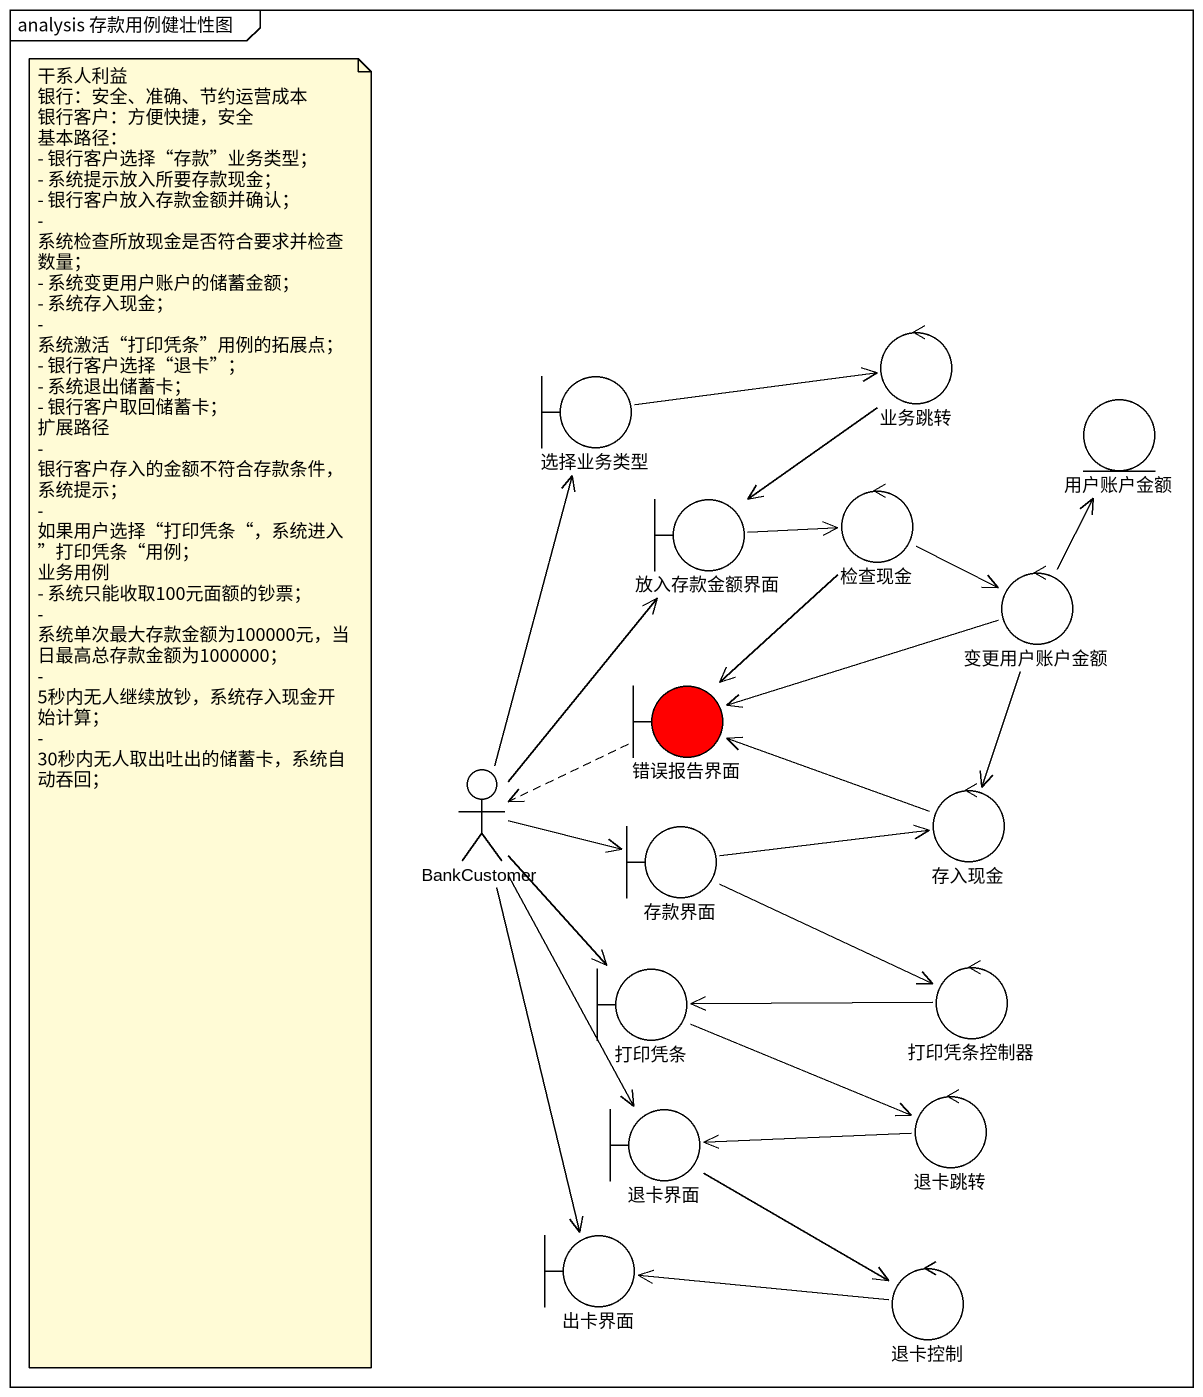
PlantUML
@startuml
mainframe analysis 存款用例健壮性图
control 业务跳转
boundary 选择业务类型
entity 用户账户金额
boundary 放入存款金额界面
control 检查现金
control 变更用户账户金额
boundary 错误报告界面 #FF0000
actor BankCustomer
control 存入现金
boundary 存款界面
boundary 打印凭条
control 打印凭条控制器
control 退卡跳转
boundary 退卡界面
boundary 出卡界面
control 退卡控制
业务跳转 --> 放入存款金额界面
选择业务类型 -right-> 业务跳转
放入存款金额界面 -right-> 检查现金
检查现金 -right-> 变更用户账户金额
检查现金 --> 错误报告界面
变更用户账户金额 -up-> 用户账户金额
变更用户账户金额 -left-> 错误报告界面
变更用户账户金额 --> 存入现金
错误报告界面 .left.> BankCustomer
BankCustomer -up-> 选择业务类型
BankCustomer -up-> 放入存款金额界面
BankCustomer -right-> 存款界面
BankCustomer --> 打印凭条
BankCustomer --> 退卡界面
BankCustomer --> 出卡界面
存入现金 -left-> 错误报告界面
存款界面 -right-> 存入现金
存款界面 -right-> 打印凭条控制器
打印凭条 -right-> 退卡跳转
打印凭条控制器 -left-> 打印凭条
退卡跳转 -left-> 退卡界面
退卡界面 --> 退卡控制
退卡控制 -left-> 出卡界面
note as N1
  干系人利益
  银行：安全、准确、节约运营成本
  银行客户：方便快捷，安全
  基本路径：
  - 银行客户选择“存款”业务类型；
  - 系统提示放入所要存款现金；
  - 银行客户放入存款金额并确认；
  - 系统检查所放现金是否符合要求并检查数量；
  - 系统变更用户账户的储蓄金额；
  - 系统存入现金；
  - 系统激活“打印凭条”用例的拓展点；
  - 银行客户选择“退卡”；
  - 系统退出储蓄卡；
  - 银行客户取回储蓄卡；
  扩展路径
  - 银行客户存入的金额不符合存款条件，系统提示；
  - 如果用户选择“打印凭条“，系统进入”打印凭条“用例；
  业务用例
  - 系统只能收取100元面额的钞票；
  - 系统单次最大存款金额为100000元，当日最高总存款金额为1000000；
  - 5秒内无人继续放钞，系统存入现金开始计算；
  - 30秒内无人取出吐出的储蓄卡，系统自动吞回；
end note
@enduml
